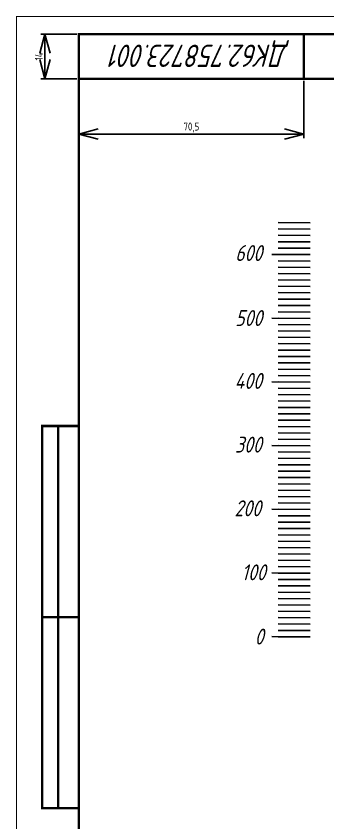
# Model space of a CAD drawing. Header units: millimetres. Extents: x 0 to 15120, y 0 to 9661.
# Drawn here: x 0 to 97.7, y 167.1 to 420.3 of the extents above; entities that cross this region are included whole.
import ezdxf

# ---------------------------------------------------------------- set-up
doc = ezdxf.new("R2010")
doc.units = ezdxf.units.MM
doc.layers.add('Sheet', color=255, linetype='Continuous')
doc.styles.get("Standard").update_dxf_attribs({"font": ''})
doc.styles.get('Standard').set_extended_font_data('GOST type A')
doc.dimstyles.new('ISO-25', dxfattribs={"dimtxt": 2.5, "dimasz": 6, "dimexe": 1.25, "dimexo": 0.625, "dimtad": 1, "dimtxsty": 'Standard', "dimblk": 'OPEN30', "dimcen": 2.5, "dimadec": 0, "dimazin": 0, "dimtfac": 1, "dimtmove": 0, "dimatfit": 3, "dimldrblk": 'OPEN30', "dimfxl": 1, "dimarcsym": 0})

# ---------------------------------------------------------------- blocks, each defined once
blk = doc.blocks.new('*U77')
blk.add_line((0.25, -5.67), (0.18, -15.67))
blk = doc.blocks.new('*U78')
at = {"color": 0, "linetype": 'ByBlock', "lineweight": -2, "transparency": 16777216, "rotation": 270}
for p in [(70.07, 264.25), (70.07, 262.25), (70.07, 260.25), (70.07, 258.25), (70.07, 256.25), (70.07, 254.25), (70.07, 252.25), (70.07, 250.25), (70.07, 248.25), (70.07, 246.25), (70.07, 244.25), (70.07, 242.25), (70.07, 240.25), (70.07, 238.25), (70.07, 236.25), (70.07, 234.25), (70.07, 232.25), (70.07, 230.25), (70.07, 228.25), (70.07, 226.25), (70.07, 224.25), (70.07, 222.25), (70.07, 220.25), (70.07, 218.25), (70.07, 216.25), (70.07, 214.25), (70.07, 212.25), (70.07, 210.25), (70.07, 208.25), (70.07, 206.25), (70.07, 204.25), (70.07, 202.25), (70.07, 200.25), (70.07, 198.25), (70.07, 196.25), (70.07, 194.25), (70.07, 192.25), (70.07, 190.25), (70.07, 188.25), (70.07, 186.25), (70.07, 184.25), (70.07, 182.25), (70.07, 180.25), (70.07, 178.25), (70.07, 176.25), (70.07, 174.25), (70.07, 172.25), (70.07, 170.25), (70.07, 168.25), (70.07, 166.25), (70.07, 164.25), (70.07, 162.25), (70.07, 160.25), (70.07, 158.25), (70.07, 156.25), (70.07, 154.25), (70.07, 152.25), (70.07, 150.25), (70.07, 148.25), (70.07, 146.25), (70.07, 144.25), (70.07, 142.25), (70.07, 140.25), (70.07, 138.25), (70.07, 136.25), (70.07, 134.25)]:
    blk.add_blockref('*U77', p, dxfattribs=at)
blk = doc.blocks.new('*U75')
blk.add_line((0.25, 5.67), (0.34, 17.67))
blk = doc.blocks.new('*U76')
at = {"color": 0, "linetype": 'ByBlock', "lineweight": -2, "transparency": 16777216, "rotation": 90}
for p in [(70.07, 253.75), (70.07, 233.75), (70.07, 213.75), (70.07, 193.75), (70.07, 173.75), (70.07, 153.75), (70.07, 133.75)]:
    blk.add_blockref('*U75', p, dxfattribs=at)
blk = doc.blocks.new('_Open30')
at = {"color": 0, "linetype": 'ByBlock', "lineweight": -2}
for p, q in [((-1, 0.268), (0, 0)), ((0, 0), (-1, -0.268)), ((0, 0), (-1, 0))]:
    blk.add_line(p, q, dxfattribs=at)
blk = doc.blocks.new('*D84')
at = {"color": 0, "lineweight": -2, "transparency": 16777216}
for p, q in [((19.65, 400.02), (19.65, 382.04)), ((90.15, 400.02), (90.15, 382.04)), ((25.65, 383.29), (84.15, 383.29))]:
    blk.add_line(p, q, dxfattribs=at)
at = {"layer": 'Defpoints', "color": 0, "transparency": 16777216}
for p in [(19.65, 400.65), (90.15, 400.65), (90.15, 383.29)]:
    blk.add_point(p, dxfattribs=at)
at = {"color": 0, "lineweight": -2, "transparency": 16777216, "xscale": 6, "yscale": 6, "zscale": 6, "rotation": 180}
blk.add_blockref('_Open30', (19.65, 383.29), dxfattribs=at)
at = {"color": 0, "lineweight": -2, "transparency": 16777216, "xscale": 6, "yscale": 6, "zscale": 6}
blk.add_blockref('_Open30', (90.15, 383.29), dxfattribs=at)
at = {"color": 0, "transparency": 16777216, "insert": (54.9, 385.35), "char_height": 2.5, "attachment_point": 5}
blk.add_mtext('70,5', dxfattribs=at)
blk = doc.blocks.new('*D85')
at = {"color": 0, "lineweight": -2, "transparency": 16777216}
for p, q in [((19.03, 414.65), (7.76, 414.65)), ((9.01, 408.65), (9.01, 406.65)), ((19.03, 400.65), (7.76, 400.65))]:
    blk.add_line(p, q, dxfattribs=at)
at = {"layer": 'Defpoints', "color": 0, "transparency": 16777216}
for p in [(19.65, 414.65), (9.01, 400.65), (19.65, 400.65)]:
    blk.add_point(p, dxfattribs=at)
at = {"color": 0, "lineweight": -2, "transparency": 16777216, "xscale": 6, "yscale": 6, "zscale": 6}
for p, rotation in [((9.01, 414.65), 90), ((9.01, 400.65), 270)]:
    blk.add_blockref('_Open30', p, dxfattribs=dict(at, rotation=rotation))
at = {"color": 0, "transparency": 16777216, "insert": (7.14, 407.65), "char_height": 2.5, "attachment_point": 5, "rotation": 90}
blk.add_mtext('14', dxfattribs=at)

msp = doc.modelspace()

# ---------------------------------------------------------------- linework, layer by layer
at = {"layer": 'Sheet'}
for points, const_width in [([(0.15, 420.15), (594.15, 420.15), (594.15, 0.15), (0.15, 0.15), (0.15, 420.15)], 0.3), ([(19.651, 150.65), (8.151, 150.65), (8.151, 5.15), (588.151, 5.15), (588.151, 414.65), (19.651, 414.649), (19.651, 171.65)], 0.749), ([(19.651, 400.649), (157.151, 400.649), (157.151, 414.649)], 0.749), ([(90.151, 400.649), (90.151, 414.649)], 0.749), ([(19.651, 171.65), (8.151, 171.65), (8.151, 291.649), (19.651, 291.649)], 0.749), ([(13.151, 171.65), (13.151, 291.649)], 0.749), ([(19.651, 5.15), (19.651, 291.649)], 0.749), ([(8.151, 231.649), (19.651, 231.649)], 0.749)]:
    msp.add_lwpolyline(points, dxfattribs=dict(at, const_width=const_width))

# ---------------------------------------------------------------- block references
for name in ['*U78', '*U76']:
    msp.add_blockref(name, (27.695, 91.429))

# ---------------------------------------------------------------- texts
at = {"insert": (85.171, 404.353), "char_height": 7, "width": 60.9, "attachment_point": 1, "rotation": 180.00008}
msp.add_mtext('{\\fGOST type A|b0|i1|c204|p34;ДК62.758723.001}', dxfattribs=at)
at = {"char_height": 5, "attachment_point": 1}
for s, insert in [('{\\fGOST type A|b0|i1|c204|p34;600}', (68.636, 348.425)), ('{\\fGOST type A|b0|i1|c204|p34;500}', (68.624, 328.029)), ('{\\fGOST type A|b0|i1|c204|p34;400}', (68.442, 308.288)), ('{\\fGOST type A|b0|i1|c204|p34;300}', (68.577, 288.294)), ('{\\fGOST type A|b0|i1|c204|p34;200}', (68.415, 268.301)), ('{\\fGOST type A|b0|i1|c204|p34;100}', (70.626, 248.207)), ('{\\fGOST type A|b0|i1|c204|p34;0}', (74.758, 228.039))]:
    msp.add_mtext_dynamic_manual_height_columns(s, width=7.21635, gutter_width=12.5, heights=[0], dxfattribs=dict(at, insert=insert))

# ---------------------------------------------------------------- dimensions: what is measured, and where the dimension line sits
dim = msp.add_linear_dim(base=(9.014, 400.649), p1=(19.651, 414.649), p2=(19.651, 400.649), angle=90, dimstyle='ISO-25')
dim.commit()
dim.dimension.update_dxf_attribs({"geometry": '*D85', "text_midpoint": (7.139, 407.649)})
dim = msp.add_linear_dim(base=(90.151, 383.287), p1=(19.651, 400.649), p2=(90.151, 400.649), dimstyle='ISO-25')
dim.commit()
dim.dimension.update_dxf_attribs({"geometry": '*D84', "text_midpoint": (54.901, 385.35)})

doc.saveas('drawing.dxf')
